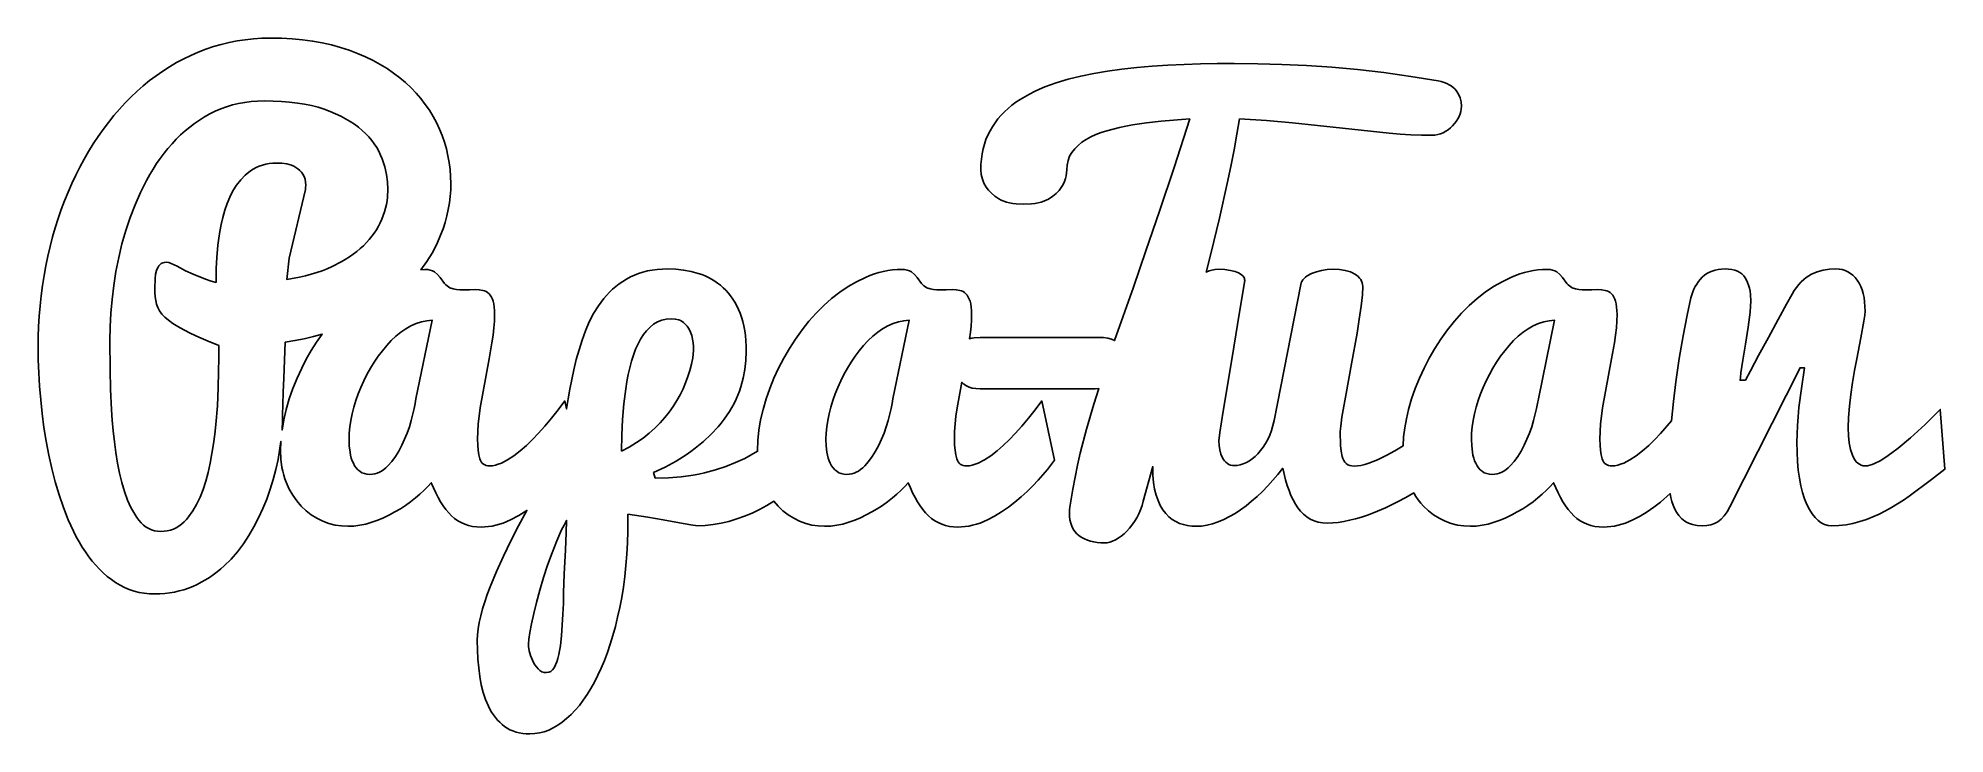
# Model space of a CAD drawing. Header units: millimetres. Extents: x -37.7 to 37.7, y -13.8 to 13.8.
import ezdxf

# ---------------------------------------------------------------- set-up
doc = ezdxf.new("R2010")
doc.units = ezdxf.units.MM
doc.layers.add('LAYER_1', color=18, linetype='CONTINUOUS')

msp = doc.modelspace()

# ---------------------------------------------------------------- linework, layer by layer
at = {"layer": 'LAYER_1'}
for points in [[(-28.541, 13.776), (-28.103, 13.769), (-27.678, 13.746), (-27.268, 13.709), (-26.871, 13.656), (-26.488, 13.588), (-26.119, 13.505), (-25.763, 13.407), (-25.421, 13.294), (-25.093, 13.169), (-24.779, 13.034), (-24.479, 12.888), (-24.194, 12.733), (-23.922, 12.568), (-23.664, 12.393), (-23.421, 12.208), (-23.191, 12.013), (-22.976, 11.809), (-22.774, 11.598), (-22.586, 11.379), (-22.411, 11.153), (-22.251, 10.92), (-22.104, 10.679), (-21.971, 10.431), (-21.851, 10.175), (-21.746, 9.914), (-21.654, 9.651), (-21.577, 9.386), (-21.514, 9.118), (-21.464, 8.848), (-21.429, 8.576), (-21.408, 8.301), (-21.401, 8.024), (-21.407, 7.765), (-21.426, 7.507), (-21.458, 7.249), (-21.502, 6.992), (-21.558, 6.735), (-21.627, 6.479), (-21.709, 6.224), (-21.803, 5.969), (-21.96, 5.613), (-22.142, 5.266), (-22.35, 4.93), (-22.585, 4.605), (-22.43, 4.613), (-22.315, 4.607), (-22.213, 4.59), (-22.125, 4.56), (-22.049, 4.518), (-21.923, 4.416), (-21.821, 4.301), (-21.646, 4.062), (-21.601, 4.008), (-21.551, 3.962), (-21.496, 3.923), (-21.435, 3.893), (-21.306, 3.849), (-21.175, 3.824), (-21.041, 3.812), (-20.905, 3.808), (-20.667, 3.814), (-20.428, 3.819), (-20.275, 3.811), (-20.132, 3.787), (-20.065, 3.767), (-20.002, 3.737), (-19.943, 3.698), (-19.888, 3.649), (-19.838, 3.591), (-19.794, 3.522), (-19.756, 3.443), (-19.724, 3.353), (-19.698, 3.249), (-19.68, 3.128), (-19.669, 2.989), (-19.666, 2.834), (-19.672, 2.572), (-19.692, 2.297), (-19.725, 2.008), (-19.771, 1.706), (-19.883, 1.078), (-20.005, 0.434), (-20.126, -0.217), (-20.238, -0.869), (-20.284, -1.19), (-20.317, -1.503), (-20.337, -1.807), (-20.344, -2.103), (-20.338, -2.338), (-20.321, -2.546), (-20.293, -2.727), (-20.253, -2.881), (-20.228, -2.947), (-20.196, -3.004), (-20.157, -3.052), (-20.112, -3.092), (-20.06, -3.123), (-20.002, -3.145), (-19.938, -3.158), (-19.867, -3.162), (-19.754, -3.155), (-19.639, -3.134), (-19.521, -3.1), (-19.401, -3.051), (-19.156, -2.922), (-18.908, -2.76), (-18.659, -2.568), (-18.41, -2.352), (-18.168, -2.12), (-17.939, -1.88), (-17.679, -1.585), (-17.417, -1.271), (-17.154, -0.939), (-16.89, -0.588), (-16.821, -0.909), (-16.76, -0.513), (-16.692, -0.123), (-16.617, 0.262), (-16.535, 0.641), (-16.437, 1.043), (-16.326, 1.435), (-16.204, 1.817), (-16.069, 2.188), (-15.919, 2.541), (-15.749, 2.871), (-15.559, 3.177), (-15.456, 3.321), (-15.349, 3.459), (-15.236, 3.59), (-15.118, 3.715), (-14.995, 3.833), (-14.865, 3.943), (-14.731, 4.047), (-14.591, 4.144), (-14.446, 4.234), (-14.295, 4.317), (-14.137, 4.391), (-13.972, 4.456), (-13.798, 4.51), (-13.617, 4.555), (-13.427, 4.59), (-13.23, 4.615), (-13.025, 4.63), (-12.812, 4.635), (-12.494, 4.624), (-12.187, 4.591), (-11.89, 4.536), (-11.604, 4.46), (-11.466, 4.413), (-11.332, 4.359), (-11.202, 4.298), (-11.077, 4.231), (-10.956, 4.156), (-10.839, 4.075), (-10.727, 3.988), (-10.619, 3.893), (-10.516, 3.791), (-10.418, 3.683), (-10.326, 3.567), (-10.24, 3.444), (-10.16, 3.314), (-10.085, 3.177), (-10.015, 3.033), (-9.952, 2.881), (-9.894, 2.722), (-9.845, 2.554), (-9.803, 2.377), (-9.769, 2.191), (-9.742, 1.997), (-9.723, 1.794), (-9.712, 1.582), (-9.708, 1.361), (-9.721, 1.004), (-9.761, 0.653), (-9.827, 0.308), (-9.92, -0.032), (-9.976, -0.199), (-10.041, -0.364), (-10.112, -0.528), (-10.191, -0.69), (-10.372, -1.008), (-10.582, -1.319), (-10.698, -1.471), (-10.822, -1.621), (-11.093, -1.913), (-11.394, -2.196), (-11.726, -2.468), (-11.903, -2.6), (-12.089, -2.729), (-12.485, -2.975), (-12.913, -3.208), (-13.373, -3.427), (-13.31, -3.649), (-12.787, -3.636), (-12.287, -3.596), (-11.812, -3.53), (-11.583, -3.487), (-11.36, -3.438), (-10.931, -3.322), (-10.522, -3.189), (-10.134, -3.036), (-9.766, -2.865), (-9.509, -2.729), (-9.262, -2.583), (-9.263, -2.558), (-9.249, -2.158), (-9.207, -1.753), (-9.138, -1.343), (-9.041, -0.927), (-8.919, -0.511), (-8.776, -0.099), (-8.612, 0.308), (-8.426, 0.71), (-8.221, 1.104), (-7.998, 1.487), (-7.758, 1.859), (-7.499, 2.219), (-7.225, 2.563), (-6.939, 2.884), (-6.64, 3.183), (-6.329, 3.459), (-6.007, 3.71), (-5.676, 3.934), (-5.337, 4.131), (-4.989, 4.301), (-4.812, 4.374), (-4.635, 4.438), (-4.457, 4.491), (-4.278, 4.535), (-4.098, 4.569), (-3.917, 4.594), (-3.736, 4.608), (-3.553, 4.613), (-3.438, 4.607), (-3.336, 4.59), (-3.247, 4.56), (-3.172, 4.518), (-3.046, 4.416), (-2.944, 4.301), (-2.769, 4.062), (-2.724, 4.008), (-2.674, 3.962), (-2.618, 3.923), (-2.558, 3.893), (-2.429, 3.849), (-2.298, 3.824), (-2.164, 3.812), (-2.028, 3.808), (-1.789, 3.814), (-1.551, 3.819), (-1.398, 3.811), (-1.255, 3.787), (-1.188, 3.767), (-1.125, 3.737), (-1.066, 3.698), (-1.011, 3.649), (-0.961, 3.591), (-0.917, 3.522), (-0.879, 3.443), (-0.847, 3.353), (-0.821, 3.249), (-0.803, 3.128), (-0.792, 2.989), (-0.788, 2.834), (-0.793, 2.609), (-0.809, 2.373), (-0.835, 2.128), (-0.872, 1.872), (-0.781, 1.895), (-0.681, 1.911), (-0.455, 1.923), (4.291, 1.923), (4.439, 1.915), (4.609, 1.891), (4.748, 1.856), (4.875, 1.799), (5.614, 3.919), (6.11, 5.351), (6.647, 6.923), (7.225, 8.657), (7.849, 10.577), (6.71, 10.482), (6.141, 10.42), (5.587, 10.339), (5.319, 10.291), (5.06, 10.237), (4.811, 10.177), (4.57, 10.111), (4.342, 10.038), (4.128, 9.955), (3.929, 9.863), (3.744, 9.762), (3.576, 9.65), (3.426, 9.529), (3.295, 9.396), (3.183, 9.253), (3.092, 9.098), (3.028, 8.93), (2.989, 8.749), (2.976, 8.554), (2.95, 8.321), (2.928, 8.213), (2.89, 8.1), (2.835, 7.982), (2.764, 7.86), (2.673, 7.738), (2.559, 7.622), (2.422, 7.511), (2.261, 7.405), (2.17, 7.356), (2.071, 7.314), (1.962, 7.279), (1.844, 7.25), (1.717, 7.227), (1.581, 7.211), (1.281, 7.198), (0.981, 7.211), (0.845, 7.228), (0.717, 7.251), (0.598, 7.281), (0.489, 7.317), (0.388, 7.36), (0.296, 7.41), (0.133, 7.519), (-0.006, 7.632), (-0.121, 7.752), (-0.213, 7.876), (-0.297, 8.03), (-0.361, 8.194), (-0.403, 8.369), (-0.424, 8.554), (-0.419, 8.773), (-0.402, 8.985), (-0.373, 9.189), (-0.333, 9.387), (-0.282, 9.577), (-0.219, 9.761), (-0.145, 9.937), (-0.059, 10.106), (0.037, 10.268), (0.142, 10.425), (0.257, 10.575), (0.381, 10.719), (0.514, 10.857), (0.656, 10.989), (0.808, 11.115), (0.969, 11.234), (1.138, 11.348), (1.316, 11.457), (1.502, 11.561), (1.697, 11.659), (1.9, 11.753), (2.111, 11.841), (2.33, 11.924), (2.558, 12.002), (3.033, 12.145), (3.531, 12.271), (4.052, 12.38), (4.597, 12.474), (5.163, 12.552), (5.749, 12.617), (6.355, 12.668), (6.98, 12.707), (7.621, 12.734), (8.273, 12.754), (8.935, 12.766), (9.607, 12.77), (10.54, 12.761), (11.494, 12.733), (12.471, 12.687), (13.469, 12.622), (14.489, 12.532), (15.53, 12.413), (16.594, 12.262), (17.679, 12.082), (17.802, 12.052), (17.915, 12.018), (18.018, 11.978), (18.112, 11.933), (18.197, 11.883), (18.272, 11.827), (18.338, 11.766), (18.394, 11.7), (18.485, 11.559), (18.549, 11.409), (18.588, 11.251), (18.601, 11.086), (18.595, 10.981), (18.577, 10.877), (18.547, 10.774), (18.506, 10.673), (18.454, 10.574), (18.394, 10.479), (18.327, 10.389), (18.251, 10.302), (18.169, 10.221), (18.079, 10.15), (17.983, 10.086), (17.881, 10.032), (17.773, 9.988), (17.664, 9.956), (17.551, 9.937), (17.436, 9.931), (17.024, 9.936), (16.603, 9.952), (16.174, 9.979), (15.736, 10.016), (13.892, 10.207), (11.917, 10.418), (10.884, 10.511), (9.819, 10.577), (9.717, 9.973), (9.602, 9.346), (9.474, 8.696), (9.332, 8.024), (9.021, 6.643), (8.68, 5.233), (8.497, 4.514), (8.609, 4.559), (8.726, 4.593), (8.848, 4.614), (8.975, 4.624), (9.236, 4.607), (9.457, 4.578), (9.639, 4.536), (9.78, 4.481), (9.887, 4.416), (9.963, 4.345), (9.99, 4.306), (10.009, 4.265), (10.02, 4.223), (10.024, 4.179), (9.817, 2.929), (9.59, 1.541), (9.367, 0.18), (9.176, -1.001), (9.044, -1.838), (8.996, -2.166), (9.006, -2.353), (9.033, -2.532), (9.08, -2.697), (9.145, -2.844), (9.184, -2.91), (9.229, -2.969), (9.28, -3.021), (9.335, -3.067), (9.396, -3.104), (9.462, -3.13), (9.534, -3.146), (9.611, -3.151), (9.728, -3.144), (9.846, -3.121), (9.966, -3.083), (10.087, -3.03), (10.208, -2.962), (10.324, -2.881), (10.438, -2.787), (10.548, -2.68), (10.654, -2.56), (10.753, -2.426), (10.847, -2.279), (10.935, -2.119), (11.014, -1.946), (11.083, -1.762), (11.141, -1.567), (11.189, -1.361), (12.238, 4.02), (12.256, 4.082), (12.284, 4.142), (12.323, 4.2), (12.372, 4.255), (12.43, 4.307), (12.499, 4.357), (12.667, 4.449), (12.861, 4.526), (13.068, 4.58), (13.288, 4.613), (13.52, 4.624), (13.776, 4.612), (14.004, 4.576), (14.108, 4.549), (14.205, 4.517), (14.295, 4.478), (14.378, 4.433), (14.452, 4.384), (14.517, 4.331), (14.571, 4.275), (14.616, 4.216), (14.651, 4.154), (14.676, 4.088), (14.69, 4.018), (14.695, 3.946), (14.68, 3.608), (14.632, 3.167), (14.559, 2.651), (14.468, 2.087), (14.251, 0.874), (14.033, -0.291), (13.869, -1.239), (13.822, -1.585), (13.806, -1.806), (13.816, -2.352), (13.837, -2.585), (13.88, -2.786), (13.91, -2.873), (13.947, -2.95), (13.992, -3.016), (14.044, -3.072), (14.106, -3.116), (14.18, -3.148), (14.267, -3.166), (14.367, -3.173), (14.49, -3.165), (14.625, -3.144), (14.773, -3.107), (14.934, -3.056), (15.278, -2.92), (15.644, -2.744), (15.965, -2.568), (16.291, -2.372), (16.311, -2.017), (16.354, -1.658), (16.42, -1.294), (16.507, -0.927), (16.629, -0.511), (16.772, -0.099), (16.936, 0.308), (17.121, 0.71), (17.326, 1.104), (17.549, 1.487), (17.79, 1.859), (18.048, 2.219), (18.322, 2.563), (18.608, 2.884), (18.907, 3.183), (19.219, 3.459), (19.541, 3.71), (19.872, 3.934), (20.211, 4.131), (20.559, 4.301), (20.735, 4.374), (20.913, 4.438), (21.091, 4.491), (21.27, 4.535), (21.45, 4.569), (21.63, 4.594), (21.812, 4.608), (21.994, 4.613), (22.109, 4.607), (22.211, 4.59), (22.3, 4.56), (22.376, 4.518), (22.501, 4.416), (22.603, 4.301), (22.778, 4.062), (22.823, 4.008), (22.873, 3.962), (22.929, 3.923), (22.99, 3.893), (23.118, 3.849), (23.249, 3.824), (23.383, 3.812), (23.52, 3.808), (23.758, 3.814), (23.996, 3.819), (24.15, 3.811), (24.293, 3.787), (24.36, 3.767), (24.423, 3.737), (24.482, 3.698), (24.537, 3.649), (24.587, 3.591), (24.631, 3.522), (24.669, 3.443), (24.701, 3.353), (24.726, 3.249), (24.744, 3.128), (24.755, 2.989), (24.759, 2.834), (24.752, 2.572), (24.733, 2.297), (24.699, 2.008), (24.653, 1.706), (24.542, 1.078), (24.42, 0.434), (24.298, -0.217), (24.187, -0.869), (24.141, -1.19), (24.108, -1.503), (24.088, -1.807), (24.081, -2.103), (24.087, -2.338), (24.104, -2.546), (24.132, -2.727), (24.171, -2.881), (24.197, -2.947), (24.229, -3.004), (24.268, -3.052), (24.313, -3.092), (24.364, -3.123), (24.422, -3.145), (24.487, -3.158), (24.558, -3.162), (24.67, -3.155), (24.785, -3.134), (24.903, -3.1), (25.024, -3.051), (25.269, -2.922), (25.516, -2.76), (25.765, -2.568), (26.014, -2.352), (26.257, -2.12), (26.486, -1.88), (26.911, -1.384), (26.992, -0.618), (27.09, 0.159), (27.225, 1.09), (27.376, 1.986), (27.532, 2.802), (27.683, 3.49), (27.715, 3.61), (27.755, 3.724), (27.801, 3.834), (27.854, 3.938), (27.913, 4.038), (27.98, 4.132), (28.053, 4.222), (28.133, 4.306), (28.22, 4.383), (28.315, 4.45), (28.417, 4.506), (28.526, 4.552), (28.643, 4.588), (28.768, 4.614), (28.899, 4.629), (29.039, 4.635), (29.176, 4.629), (29.303, 4.613), (29.419, 4.585), (29.523, 4.547), (29.617, 4.498), (29.7, 4.438), (29.772, 4.367), (29.833, 4.285), (29.885, 4.194), (29.93, 4.096), (29.969, 3.99), (30, 3.877), (30.024, 3.757), (30.042, 3.63), (30.056, 3.353), (30.048, 3.166), (30.024, 2.924), (29.944, 2.331), (29.844, 1.663), (29.743, 1.028), (29.664, 0.519), (29.64, 0.338), (29.632, 0.228), (29.844, 0.228), (30.045, 0.604), (30.363, 1.202), (30.749, 1.917), (31.136, 2.638), (31.465, 3.247), (31.687, 3.639), (31.773, 3.776), (31.862, 3.902), (31.955, 4.017), (32.05, 4.121), (32.148, 4.213), (32.249, 4.294), (32.353, 4.364), (32.46, 4.423), (32.683, 4.515), (32.918, 4.582), (33.165, 4.621), (33.424, 4.635), (33.553, 4.628), (33.676, 4.607), (33.791, 4.572), (33.9, 4.523), (34.002, 4.461), (34.097, 4.384), (34.185, 4.294), (34.266, 4.19), (34.34, 4.073), (34.403, 3.946), (34.457, 3.808), (34.501, 3.66), (34.535, 3.501), (34.559, 3.332), (34.574, 3.151), (34.579, 2.961), (34.567, 2.805), (34.531, 2.569), (34.409, 1.912), (34.245, 1.075), (34.159, 0.614), (34.081, 0.143), (34.014, -0.331), (33.959, -0.8), (33.923, -1.247), (33.912, -1.658), (33.922, -1.972), (33.953, -2.256), (34.004, -2.512), (34.076, -2.738), (34.12, -2.838), (34.169, -2.924), (34.225, -2.997), (34.286, -3.056), (34.353, -3.102), (34.426, -3.136), (34.505, -3.155), (34.59, -3.162), (34.672, -3.156), (34.76, -3.138), (34.855, -3.108), (34.955, -3.067), (35.169, -2.957), (35.4, -2.818), (35.641, -2.652), (35.887, -2.463), (36.38, -2.05), (36.954, -1.52), (37.556, -0.927), (37.736, -3.3), (37.206, -3.702), (36.322, -4.359), (36.094, -4.519), (35.862, -4.67), (35.625, -4.813), (35.384, -4.947), (35.138, -5.071), (34.886, -5.183), (34.629, -5.283), (34.367, -5.371), (34.099, -5.443), (33.824, -5.494), (33.543, -5.525), (33.255, -5.535), (33.112, -5.522), (32.975, -5.482), (32.844, -5.417), (32.718, -5.324), (32.599, -5.206), (32.485, -5.061), (32.377, -4.89), (32.275, -4.693), (32.182, -4.47), (32.101, -4.223), (32.033, -3.952), (31.977, -3.656), (31.934, -3.336), (31.902, -2.992), (31.884, -2.623), (31.878, -2.23), (31.883, -1.906), (31.899, -1.569), (31.925, -1.22), (31.962, -0.858), (32.058, -0.094), (32.174, 0.726), (32.005, 0.726), (29.229, -4.783), (29.12, -4.983), (29.004, -5.148), (28.882, -5.279), (28.818, -5.332), (28.753, -5.376), (28.615, -5.446), (28.467, -5.495), (28.308, -5.525), (28.138, -5.535), (27.932, -5.523), (27.746, -5.489), (27.582, -5.431), (27.508, -5.393), (27.439, -5.35), (27.314, -5.249), (27.205, -5.132), (27.11, -5), (27.031, -4.852), (26.975, -4.716), (26.928, -4.572), (26.891, -4.421), (26.863, -4.262), (26.475, -4.603), (26.216, -4.801), (25.948, -4.984), (25.671, -5.151), (25.384, -5.302), (25.238, -5.369), (25.093, -5.427), (24.947, -5.476), (24.801, -5.516), (24.656, -5.548), (24.51, -5.57), (24.364, -5.583), (24.219, -5.588), (24.048, -5.581), (23.884, -5.56), (23.727, -5.525), (23.578, -5.475), (23.436, -5.412), (23.301, -5.335), (23.174, -5.243), (23.053, -5.138), (22.939, -5.019), (22.828, -4.887), (22.722, -4.743), (22.619, -4.586), (22.521, -4.416), (22.426, -4.233), (22.335, -4.038), (22.248, -3.829), (22.114, -3.978), (21.965, -4.129), (21.802, -4.28), (21.623, -4.433), (21.434, -4.583), (21.235, -4.726), (21.029, -4.861), (20.813, -4.989), (20.591, -5.108), (20.364, -5.216), (20.133, -5.312), (19.897, -5.397), (19.658, -5.467), (19.42, -5.516), (19.182, -5.546), (18.943, -5.556), (18.691, -5.543), (18.441, -5.505), (18.196, -5.44), (17.953, -5.35), (17.719, -5.235), (17.499, -5.098), (17.292, -4.938), (17.1, -4.756), (16.992, -4.637), (16.892, -4.509), (16.798, -4.374), (16.712, -4.231), (16.397, -4.415), (16.067, -4.592), (15.595, -4.821), (15.119, -5.021), (14.881, -5.109), (14.645, -5.188), (14.41, -5.258), (14.176, -5.318), (13.947, -5.366), (13.726, -5.401), (13.513, -5.422), (13.308, -5.429), (13.114, -5.419), (12.934, -5.389), (12.769, -5.34), (12.619, -5.27), (12.481, -5.183), (12.353, -5.079), (12.235, -4.96), (12.127, -4.825), (12.027, -4.675), (11.936, -4.511), (11.852, -4.334), (11.777, -4.142), (11.708, -3.938), (11.643, -3.722), (11.528, -3.257), (11.335, -3.501), (11.136, -3.735), (10.932, -3.96), (10.723, -4.174), (10.51, -4.376), (10.295, -4.564), (10.078, -4.739), (9.86, -4.899), (9.639, -5.045), (9.417, -5.173), (9.194, -5.286), (8.97, -5.381), (8.746, -5.458), (8.526, -5.512), (8.309, -5.545), (8.096, -5.556), (7.924, -5.549), (7.757, -5.527), (7.595, -5.491), (7.439, -5.44), (7.29, -5.371), (7.149, -5.283), (7.017, -5.175), (6.894, -5.048), (6.781, -4.899), (6.68, -4.729), (6.593, -4.536), (6.517, -4.322), (6.457, -4.083), (6.414, -3.818), (6.388, -3.525), (6.38, -3.204), (6.38, -3.194), (6.006, -4.56), (5.958, -4.737), (5.898, -4.906), (5.828, -5.068), (5.746, -5.222), (5.656, -5.368), (5.561, -5.505), (5.46, -5.631), (5.354, -5.747), (5.245, -5.852), (5.133, -5.944), (5.02, -6.024), (4.904, -6.091), (4.789, -6.144), (4.679, -6.182), (4.572, -6.205), (4.47, -6.213), (4.322, -6.208), (4.181, -6.195), (4.047, -6.173), (3.919, -6.141), (3.798, -6.101), (3.683, -6.052), (3.575, -5.994), (3.474, -5.927), (3.382, -5.85), (3.302, -5.762), (3.235, -5.663), (3.18, -5.553), (3.137, -5.433), (3.106, -5.301), (3.088, -5.159), (3.082, -5.005), (3.086, -4.902), (3.098, -4.793), (3.146, -4.56), (3.22, -4.08), (3.306, -3.604), (3.403, -3.132), (3.511, -2.664), (3.759, -1.712), (4.046, -0.72), (4.243, -0.093), (4.099, -0.107), (3.941, -0.111), (-0.455, -0.111), (-0.616, -0.104), (-0.759, -0.081), (-0.886, -0.043), (-0.995, 0.011), (-1.093, 0.077), (-1.178, 0.151), (-1.36, -0.869), (-1.407, -1.19), (-1.44, -1.503), (-1.46, -1.807), (-1.466, -2.103), (-1.461, -2.338), (-1.444, -2.546), (-1.416, -2.727), (-1.376, -2.881), (-1.351, -2.947), (-1.318, -3.004), (-1.28, -3.052), (-1.235, -3.092), (-1.183, -3.123), (-1.125, -3.145), (-1.061, -3.158), (-0.99, -3.162), (-0.877, -3.155), (-0.762, -3.134), (-0.644, -3.1), (-0.524, -3.051), (-0.279, -2.922), (-0.031, -2.76), (0.218, -2.568), (0.467, -2.352), (0.709, -2.12), (0.938, -1.88), (1.198, -1.585), (1.46, -1.271), (1.723, -0.939), (1.987, -0.588), (2.495, -2.94), (2.211, -3.308), (1.844, -3.734), (1.634, -3.959), (1.411, -4.179), (1.176, -4.394), (0.928, -4.603), (0.669, -4.801), (0.401, -4.984), (0.123, -5.151), (-0.163, -5.302), (-0.309, -5.369), (-0.455, -5.427), (-0.6, -5.476), (-0.746, -5.516), (-0.892, -5.548), (-1.037, -5.57), (-1.183, -5.583), (-1.329, -5.588), (-1.5, -5.581), (-1.664, -5.56), (-1.82, -5.525), (-1.97, -5.475), (-2.112, -5.412), (-2.246, -5.335), (-2.374, -5.243), (-2.494, -5.138), (-2.608, -5.019), (-2.719, -4.887), (-2.826, -4.743), (-2.928, -4.586), (-3.027, -4.416), (-3.122, -4.233), (-3.212, -4.038), (-3.299, -3.829), (-3.433, -3.978), (-3.582, -4.129), (-3.746, -4.28), (-3.924, -4.433), (-4.114, -4.583), (-4.312, -4.726), (-4.519, -4.861), (-4.734, -4.989), (-4.957, -5.108), (-5.183, -5.216), (-5.415, -5.312), (-5.651, -5.397), (-5.889, -5.467), (-6.127, -5.516), (-6.366, -5.546), (-6.604, -5.556), (-6.857, -5.543), (-7.106, -5.505), (-7.352, -5.44), (-7.595, -5.35), (-7.829, -5.235), (-8.049, -5.098), (-8.255, -4.938), (-8.447, -4.756), (-8.615, -4.562), (-8.896, -4.735), (-9.189, -4.894), (-9.479, -5.032), (-9.775, -5.156), (-10.08, -5.265), (-10.391, -5.36), (-10.705, -5.437), (-11.018, -5.491), (-11.328, -5.524), (-11.636, -5.535), (-11.719, -5.53), (-11.821, -5.514), (-12.208, -5.44), (-12.997, -5.297), (-13.602, -5.197), (-14.39, -5.079), (-14.39, -5.27), (-14.395, -5.747), (-14.41, -6.212), (-14.436, -6.666), (-14.471, -7.109), (-14.516, -7.541), (-14.572, -7.962), (-14.637, -8.372), (-14.713, -8.771), (-14.797, -9.157), (-14.888, -9.529), (-14.986, -9.886), (-15.091, -10.229), (-15.202, -10.558), (-15.32, -10.872), (-15.445, -11.171), (-15.577, -11.457), (-15.714, -11.727), (-15.857, -11.981), (-16.004, -12.219), (-16.157, -12.442), (-16.314, -12.648), (-16.476, -12.839), (-16.644, -13.014), (-16.816, -13.173), (-16.992, -13.314), (-17.169, -13.437), (-17.348, -13.541), (-17.528, -13.626), (-17.711, -13.692), (-17.894, -13.739), (-18.08, -13.767), (-18.267, -13.776), (-18.415, -13.772), (-18.557, -13.758), (-18.692, -13.735), (-18.821, -13.702), (-18.943, -13.661), (-19.06, -13.61), (-19.17, -13.549), (-19.274, -13.48), (-19.372, -13.402), (-19.465, -13.319), (-19.552, -13.228), (-19.635, -13.132), (-19.713, -13.028), (-19.785, -12.919), (-19.852, -12.803), (-19.914, -12.68), (-20.025, -12.418), (-20.118, -12.135), (-20.195, -11.83), (-20.253, -11.504), (-20.298, -11.163), (-20.329, -10.812), (-20.348, -10.451), (-20.354, -10.079), (-20.346, -9.855), (-20.32, -9.617), (-20.277, -9.365), (-20.216, -9.1), (-20.142, -8.823), (-20.055, -8.541), (-19.956, -8.251), (-19.846, -7.956), (-19.598, -7.352), (-19.321, -6.737), (-19.026, -6.127), (-18.723, -5.535), (-18.39, -4.925), (-18.709, -5.125), (-19.041, -5.302), (-19.186, -5.369), (-19.332, -5.427), (-19.478, -5.476), (-19.623, -5.516), (-19.769, -5.548), (-19.914, -5.57), (-20.06, -5.583), (-20.206, -5.588), (-20.377, -5.581), (-20.541, -5.56), (-20.697, -5.525), (-20.847, -5.475), (-20.989, -5.412), (-21.123, -5.335), (-21.251, -5.243), (-21.371, -5.138), (-21.486, -5.019), (-21.596, -4.887), (-21.703, -4.743), (-21.805, -4.586), (-21.904, -4.416), (-21.999, -4.233), (-22.089, -4.038), (-22.176, -3.829), (-22.311, -3.978), (-22.46, -4.129), (-22.623, -4.28), (-22.801, -4.433), (-22.991, -4.583), (-23.189, -4.726), (-23.396, -4.861), (-23.612, -4.989), (-23.834, -5.108), (-24.06, -5.216), (-24.292, -5.312), (-24.528, -5.397), (-24.766, -5.467), (-25.005, -5.516), (-25.243, -5.546), (-25.481, -5.556), (-25.734, -5.543), (-25.983, -5.505), (-26.229, -5.44), (-26.472, -5.35), (-26.706, -5.235), (-26.926, -5.098), (-27.132, -4.938), (-27.324, -4.756), (-27.501, -4.552), (-27.658, -4.327), (-27.797, -4.081), (-27.918, -3.814), (-27.97, -3.672), (-28.015, -3.527), (-28.053, -3.376), (-28.085, -3.222), (-28.126, -2.899), (-28.14, -2.558), (-28.128, -2.197), (-28.176, -2.552), (-28.239, -2.913), (-28.324, -3.311), (-28.427, -3.704), (-28.547, -4.092), (-28.684, -4.476), (-28.837, -4.852), (-29.007, -5.218), (-29.192, -5.575), (-29.394, -5.922), (-29.611, -6.253), (-29.846, -6.562), (-30.099, -6.851), (-30.368, -7.119), (-30.509, -7.244), (-30.654, -7.362), (-30.804, -7.474), (-30.957, -7.579), (-31.115, -7.678), (-31.277, -7.77), (-31.443, -7.856), (-31.613, -7.934), (-31.787, -8.005), (-31.965, -8.066), (-32.147, -8.118), (-32.333, -8.161), (-32.523, -8.194), (-32.717, -8.217), (-32.915, -8.232), (-33.117, -8.236), (-33.331, -8.229), (-33.54, -8.208), (-33.742, -8.173), (-33.939, -8.124), (-34.13, -8.06), (-34.316, -7.983), (-34.495, -7.892), (-34.669, -7.786), (-34.837, -7.669), (-35, -7.541), (-35.158, -7.404), (-35.31, -7.258), (-35.457, -7.101), (-35.599, -6.935), (-35.735, -6.759), (-35.866, -6.573), (-35.992, -6.379), (-36.113, -6.177), (-36.229, -5.968), (-36.34, -5.752), (-36.446, -5.529), (-36.547, -5.298), (-36.735, -4.815), (-36.904, -4.311), (-37.056, -3.796), (-37.192, -3.27), (-37.312, -2.733), (-37.416, -2.189), (-37.504, -1.643), (-37.577, -1.095), (-37.635, -0.546), (-37.679, -0.003), (-37.711, 0.524), (-37.729, 1.035), (-37.736, 1.531), (-37.731, 1.947), (-37.716, 2.36), (-37.692, 2.77), (-37.659, 3.175), (-37.616, 3.577), (-37.563, 3.976), (-37.5, 4.371), (-37.428, 4.762), (-37.348, 5.148), (-37.258, 5.528), (-37.161, 5.902), (-37.055, 6.27), (-36.941, 6.632), (-36.819, 6.987), (-36.688, 7.337), (-36.549, 7.68), (-36.402, 8.017), (-36.248, 8.346), (-36.086, 8.667), (-35.916, 8.982), (-35.739, 9.289), (-35.554, 9.588), (-35.362, 9.88), (-35.162, 10.164), (-34.954, 10.44), (-34.741, 10.706), (-34.521, 10.962), (-34.294, 11.208), (-34.061, 11.444), (-33.822, 11.67), (-33.576, 11.886), (-33.324, 12.092), (-33.065, 12.288), (-32.801, 12.472), (-32.532, 12.645), (-32.256, 12.806), (-31.975, 12.956), (-31.689, 13.094), (-31.397, 13.221), (-31.099, 13.337), (-30.796, 13.44), (-30.488, 13.529), (-30.176, 13.605), (-29.858, 13.667), (-29.536, 13.715), (-29.209, 13.749), (-28.877, 13.77)], [(-34.897, 1.806), (-34.891, 0.636), (-34.874, -0.126), (-34.833, -0.938), (-34.803, -1.357), (-34.764, -1.78), (-34.718, -2.205), (-34.664, -2.632), (-34.598, -3.051), (-34.519, -3.449), (-34.426, -3.827), (-34.319, -4.184), (-34.198, -4.515), (-34.062, -4.815), (-33.912, -5.082), (-33.832, -5.204), (-33.747, -5.318), (-33.659, -5.421), (-33.564, -5.51), (-33.465, -5.586), (-33.359, -5.648), (-33.249, -5.696), (-33.133, -5.73), (-33.011, -5.751), (-32.884, -5.757), (-32.751, -5.752), (-32.624, -5.734), (-32.501, -5.705), (-32.383, -5.663), (-32.271, -5.611), (-32.163, -5.546), (-32.06, -5.469), (-31.962, -5.381), (-31.869, -5.284), (-31.78, -5.179), (-31.613, -4.95), (-31.462, -4.692), (-31.327, -4.407), (-31.206, -4.098), (-31.099, -3.769), (-31.005, -3.42), (-30.924, -3.051), (-30.855, -2.672), (-30.794, -2.292), (-30.744, -1.912), (-30.702, -1.531), (-30.641, -0.785), (-30.606, -0.074), (-30.591, 0.568), (-30.585, 1.107), (-30.585, 1.605), (-31.001, 1.774), (-31.37, 1.933), (-31.693, 2.082), (-31.968, 2.219), (-32.204, 2.35), (-32.409, 2.479), (-32.582, 2.605), (-32.725, 2.728), (-32.841, 2.851), (-32.933, 2.978), (-33.002, 3.108), (-33.048, 3.242), (-33.078, 3.382), (-33.1, 3.534), (-33.113, 3.697), (-33.117, 3.872), (-33.106, 4.248), (-33.087, 4.423), (-33.048, 4.576), (-33.022, 4.644), (-32.99, 4.706), (-32.953, 4.761), (-32.91, 4.809), (-32.861, 4.849), (-32.803, 4.877), (-32.737, 4.894), (-32.662, 4.899), (-32.56, 4.889), (-32.466, 4.857), (-32.238, 4.74), (-31.904, 4.567), (-31.602, 4.428), (-31.115, 4.232), (-30.892, 4.158), (-30.691, 4.105), (-30.686, 4.65), (-30.667, 5.087), (-30.622, 5.583), (-30.588, 5.848), (-30.544, 6.119), (-30.49, 6.396), (-30.426, 6.679), (-30.35, 6.959), (-30.257, 7.227), (-30.148, 7.483), (-30.024, 7.728), (-29.881, 7.956), (-29.719, 8.163), (-29.537, 8.35), (-29.335, 8.517), (-29.226, 8.59), (-29.111, 8.654), (-28.989, 8.707), (-28.861, 8.751), (-28.727, 8.786), (-28.586, 8.81), (-28.44, 8.825), (-28.287, 8.829), (-28.093, 8.82), (-27.895, 8.792), (-27.796, 8.77), (-27.703, 8.739), (-27.614, 8.701), (-27.529, 8.655), (-27.45, 8.6), (-27.378, 8.537), (-27.313, 8.465), (-27.254, 8.385), (-27.205, 8.294), (-27.17, 8.191), (-27.149, 8.077), (-27.142, 7.95), (-27.148, 7.85), (-27.153, 7.781), (-27.799, 5.058), (-27.895, 4.221), (-27.393, 4.313), (-27.156, 4.367), (-26.928, 4.428), (-26.709, 4.495), (-26.498, 4.567), (-26.297, 4.645), (-26.104, 4.73), (-25.745, 4.913), (-25.577, 5.01), (-25.417, 5.111), (-25.266, 5.216), (-25.122, 5.326), (-24.987, 5.439), (-24.86, 5.556), (-24.74, 5.677), (-24.629, 5.8), (-24.526, 5.927), (-24.431, 6.057), (-24.343, 6.189), (-24.264, 6.325), (-24.192, 6.463), (-24.129, 6.605), (-24.024, 6.893), (-23.95, 7.185), (-23.924, 7.332), (-23.905, 7.481), (-23.89, 7.781), (-23.905, 8.079), (-23.947, 8.381), (-24.018, 8.685), (-24.118, 8.994), (-24.18, 9.147), (-24.253, 9.297), (-24.336, 9.443), (-24.429, 9.586), (-24.533, 9.725), (-24.647, 9.861), (-24.772, 9.993), (-24.907, 10.122), (-25.054, 10.246), (-25.212, 10.365), (-25.382, 10.478), (-25.564, 10.585), (-25.758, 10.687), (-25.964, 10.783), (-26.182, 10.874), (-26.412, 10.959), (-26.655, 11.036), (-26.913, 11.102), (-27.187, 11.159), (-27.476, 11.205), (-27.78, 11.241), (-28.1, 11.267), (-28.435, 11.282), (-28.784, 11.287), (-29.049, 11.281), (-29.307, 11.262), (-29.559, 11.23), (-29.804, 11.185), (-30.043, 11.128), (-30.276, 11.058), (-30.503, 10.975), (-30.723, 10.879), (-30.937, 10.773), (-31.145, 10.657), (-31.348, 10.532), (-31.544, 10.399), (-31.734, 10.256), (-31.919, 10.104), (-32.097, 9.942), (-32.27, 9.772), (-32.436, 9.594), (-32.597, 9.408), (-32.753, 9.215), (-32.903, 9.015), (-33.047, 8.807), (-33.185, 8.592), (-33.318, 8.37), (-33.445, 8.141), (-33.683, 7.667), (-33.9, 7.178), (-34.094, 6.674), (-34.266, 6.155), (-34.417, 5.624), (-34.547, 5.085), (-34.656, 4.538), (-34.743, 3.983), (-34.81, 3.428), (-34.858, 2.88), (-34.887, 2.339)], [(-25.428, -2.103), (-25.419, -2.364), (-25.391, -2.617), (-25.369, -2.738), (-25.34, -2.852), (-25.303, -2.96), (-25.259, -3.061), (-25.207, -3.155), (-25.148, -3.239), (-25.08, -3.314), (-25.005, -3.379), (-24.92, -3.433), (-24.824, -3.471), (-24.719, -3.493), (-24.602, -3.501), (-24.505, -3.496), (-24.411, -3.48), (-24.318, -3.453), (-24.229, -3.416), (-24.141, -3.369), (-24.056, -3.31), (-23.973, -3.242), (-23.892, -3.162), (-23.739, -2.984), (-23.596, -2.789), (-23.463, -2.576), (-23.341, -2.346), (-23.231, -2.106), (-23.131, -1.862), (-23.042, -1.613), (-22.965, -1.361), (-22.847, -0.895), (-22.807, -0.694), (-22.78, -0.514), (-22.134, 2.601), (-22.35, 2.587), (-22.563, 2.546), (-22.773, 2.478), (-22.981, 2.383), (-23.185, 2.265), (-23.382, 2.128), (-23.574, 1.971), (-23.76, 1.796), (-23.939, 1.604), (-24.111, 1.398), (-24.275, 1.18), (-24.433, 0.948), (-24.581, 0.707), (-24.719, 0.459), (-24.846, 0.206), (-24.962, -0.053), (-25.067, -0.315), (-25.159, -0.579), (-25.239, -0.842), (-25.306, -1.107), (-25.36, -1.368), (-25.398, -1.621), (-25.421, -1.866)], [(-14.644, -2.579), (-14.337, -2.416), (-14.052, -2.243), (-13.789, -2.061), (-13.548, -1.87), (-13.326, -1.67), (-13.119, -1.465), (-12.928, -1.252), (-12.753, -1.033), (-12.594, -0.808), (-12.45, -0.58), (-12.321, -0.348), (-12.208, -0.111), (-12.107, 0.128), (-12.017, 0.371), (-11.938, 0.616), (-11.869, 0.863), (-11.825, 1.116), (-11.8, 1.409), (-11.798, 1.563), (-11.808, 1.712), (-11.83, 1.857), (-11.864, 1.997), (-11.911, 2.13), (-11.972, 2.252), (-12.048, 2.365), (-12.139, 2.468), (-12.19, 2.514), (-12.247, 2.554), (-12.308, 2.588), (-12.373, 2.615), (-12.519, 2.652), (-12.685, 2.664), (-12.875, 2.651), (-13.053, 2.61), (-13.219, 2.542), (-13.373, 2.447), (-13.517, 2.329), (-13.65, 2.191), (-13.773, 2.035), (-13.887, 1.859), (-13.991, 1.665), (-14.086, 1.454), (-14.171, 1.226), (-14.247, 0.98), (-14.315, 0.721), (-14.377, 0.453), (-14.432, 0.175), (-14.48, -0.111), (-14.557, -0.706), (-14.607, -1.324), (-14.635, -1.953)], [(-6.551, -2.103), (-6.542, -2.364), (-6.514, -2.617), (-6.492, -2.738), (-6.462, -2.852), (-6.426, -2.96), (-6.382, -3.061), (-6.33, -3.155), (-6.27, -3.239), (-6.203, -3.314), (-6.127, -3.379), (-6.043, -3.433), (-5.947, -3.471), (-5.841, -3.493), (-5.725, -3.501), (-5.628, -3.496), (-5.534, -3.48), (-5.441, -3.453), (-5.351, -3.416), (-5.264, -3.369), (-5.179, -3.31), (-5.096, -3.242), (-5.015, -3.162), (-4.862, -2.984), (-4.719, -2.789), (-4.586, -2.576), (-4.464, -2.346), (-4.353, -2.106), (-4.254, -1.862), (-4.165, -1.613), (-4.088, -1.361), (-3.97, -0.895), (-3.93, -0.694), (-3.903, -0.514), (-3.257, 2.601), (-3.472, 2.587), (-3.686, 2.546), (-3.896, 2.478), (-4.104, 2.383), (-4.308, 2.265), (-4.505, 2.128), (-4.697, 1.971), (-4.883, 1.796), (-5.062, 1.604), (-5.234, 1.398), (-5.398, 1.18), (-5.555, 0.948), (-5.704, 0.707), (-5.841, 0.459), (-5.969, 0.206), (-6.085, -0.053), (-6.19, -0.315), (-6.282, -0.579), (-6.362, -0.842), (-6.429, -1.107), (-6.483, -1.368), (-6.521, -1.621), (-6.544, -1.866)], [(18.996, -2.103), (19.006, -2.364), (19.033, -2.617), (19.056, -2.738), (19.085, -2.852), (19.122, -2.96), (19.166, -3.061), (19.217, -3.155), (19.277, -3.239), (19.345, -3.314), (19.42, -3.379), (19.505, -3.433), (19.6, -3.471), (19.706, -3.493), (19.823, -3.501), (19.919, -3.496), (20.014, -3.48), (20.106, -3.453), (20.196, -3.416), (20.284, -3.369), (20.369, -3.31), (20.452, -3.242), (20.532, -3.162), (20.686, -2.984), (20.829, -2.789), (20.961, -2.576), (21.083, -2.346), (21.194, -2.106), (21.294, -1.862), (21.382, -1.613), (21.459, -1.361), (21.577, -0.895), (21.617, -0.694), (21.645, -0.514), (22.291, 2.601), (22.075, 2.587), (21.862, 2.546), (21.651, 2.478), (21.443, 2.383), (21.24, 2.265), (21.042, 2.128), (20.85, 1.971), (20.665, 1.796), (20.486, 1.604), (20.314, 1.398), (20.149, 1.18), (19.992, 0.948), (19.844, 0.707), (19.706, 0.459), (19.579, 0.206), (19.462, -0.053), (19.357, -0.315), (19.265, -0.579), (19.185, -0.842), (19.118, -1.107), (19.065, -1.368), (19.027, -1.621), (19.004, -1.866)], [(-27.303, 0.71), (-27.123, 1.06), (-26.928, 1.401), (-26.718, 1.732), (-26.494, 2.055), (-26.842, 1.958), (-27.202, 1.872), (-27.574, 1.797), (-27.958, 1.732), (-28.011, 0.312), (-28.032, -0.238), (-28.048, -0.742), (-28.059, -1.139), (-28.064, -1.372), (-28.083, -1.743), (-28.014, -1.338), (-27.918, -0.927), (-27.796, -0.511), (-27.653, -0.099), (-27.489, 0.308)], [(-18.331, -10.207), (-18.322, -10.318), (-18.294, -10.482), (-18.245, -10.673), (-18.172, -10.863), (-18.126, -10.956), (-18.074, -11.043), (-18.015, -11.126), (-17.949, -11.202), (-17.877, -11.267), (-17.796, -11.314), (-17.707, -11.341), (-17.61, -11.351), (-17.524, -11.338), (-17.446, -11.302), (-17.376, -11.24), (-17.314, -11.155), (-17.258, -11.048), (-17.208, -10.926), (-17.163, -10.786), (-17.123, -10.63), (-17.06, -10.281), (-17.017, -9.889), (-16.964, -9.041), (-16.947, -8.612), (-16.938, -8.194), (-16.929, -7.802), (-16.911, -7.452), (-16.864, -6.483), (-16.837, -5.821), (-16.816, -5.323), (-16.916, -5.505), (-17.015, -5.7), (-17.208, -6.133), (-17.393, -6.604), (-17.568, -7.092), (-17.73, -7.59), (-17.875, -8.088), (-18.004, -8.569), (-18.114, -9.015), (-18.204, -9.415), (-18.273, -9.756), (-18.316, -10.025)]]:
    msp.add_lwpolyline(points, close=True, dxfattribs=at)

doc.saveas('drawing.dxf')
